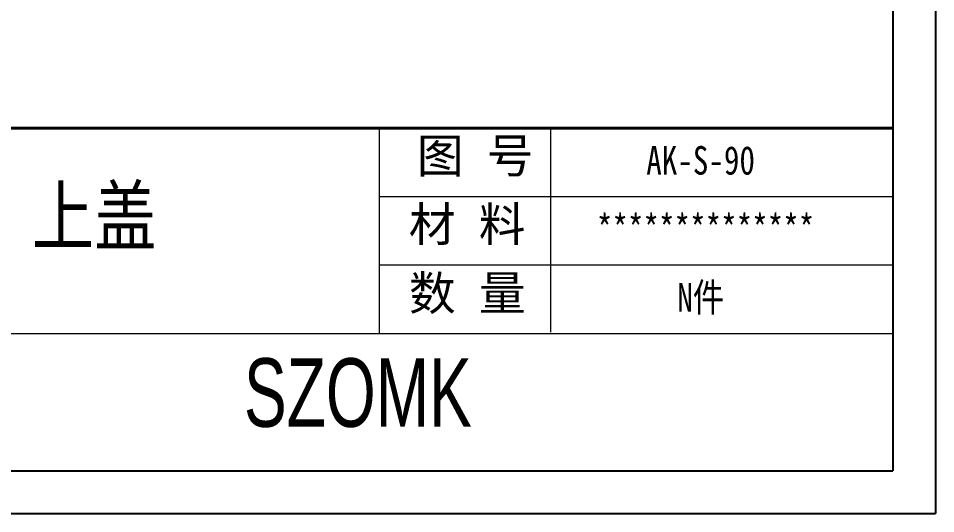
# Model space of a CAD drawing. Header units: inches. Extents: x 3700 to 4563, y 1353 to 2328.
# Drawn here: x 3944.1 to 4047.6, y 1353.2 to 1409 of the extents above; entities that cross this region are included whole.
import ezdxf

# ---------------------------------------------------------------- set-up
doc = ezdxf.new("R2010")
doc.units = ezdxf.units.IN
doc.header["$LTSCALE"] = 0.5
doc.layers.add('文字', color=81, linetype='Continuous')
doc.layers.add('粗实线', color=7, linetype='Continuous', lineweight=30)
doc.layers.add('细实线', color=3, linetype='Continuous', lineweight=9)
doc.styles.get("Standard").update_dxf_attribs({"font": 'txt', "bigfont": 'gbcbig.shx'})
doc.styles.add('宋体', font='', dxfattribs={"width": 0.8, "height": 3.5})
doc.styles.add('长仿宋', font='', dxfattribs={"width": 0.7, "height": 4})
doc.styles.get('宋体').set_extended_font_data('SimSun')
doc.styles.get('长仿宋').set_extended_font_data('SimSun')

msp = doc.modelspace()

# ---------------------------------------------------------------- linework, layer by layer
for p, q in [((4047.601, 1555.962), (4047.601, 1353.172)), ((4042.772, 1551.133), (4042.772, 1358)), ((3768.219, 1358), (4042.772, 1358)), ((3760.797, 1353.172), (4047.601, 1353.172))]:
    msp.add_line(p, q)
at = {"layer": '粗实线', "color": 7, "lineweight": 40}
msp.add_line((4042.772, 1396.627), (3926.892, 1396.627), dxfattribs=at)
at = {"layer": '细实线', "color": 7}
for p, q in [((3984.832, 1396.627), (3984.832, 1373.451)), ((4004.146, 1396.627), (4004.146, 1373.613)), ((4042.772, 1388.901), (3984.832, 1388.901)), ((4042.772, 1381.176), (3984.832, 1381.176)), ((4042.772, 1373.451), (3868.952, 1373.451))]:
    msp.add_line(p, q, dxfattribs=at)

# ---------------------------------------------------------------- texts
at = {"layer": '文字', "color": 0, "attachment_point": 1, "style": '宋体'}
for s, insert, char_height, width in [('{\\H1.111x;AK-S-90}', (4014.955, 1394.609), 2.897, 33.49259), ('上盖', (3945.645, 1389.957), 6.4378, 82.30472), ('{\\H1.111x;**************}', (4009.382, 1386.883), 2.897, 33.49259), ('{\\H1.111x;N件}', (4018.459, 1379.158), 2.897, 33.49259)]:
    msp.add_mtext(s, dxfattribs=dict(at, insert=insert, char_height=char_height, width=width))
at = {"layer": '粗实线', "insert": (3969.57, 1370.684), "char_height": 7.72534, "width": 86.63202, "attachment_point": 1, "style": '长仿宋'}
msp.add_mtext('{\\fSTXinwei|b0|i0|c134|p2;SZOMK}', dxfattribs=at)
at = {"layer": '细实线', "color": 7, "char_height": 3.86267, "attachment_point": 1}
for s, insert, width in [('{\\fSimSun|b0|i0|c134|p54;图 号}', (3989.08, 1395.454), 19.31334), ('{\\fSimSun|b0|i0|c134|p54;材 料   }', (3988.164, 1387.729), 19.31334), ('{\\fSimSun|b0|i0|c134|p54;数 量}', (3988.183, 1379.965), 17.45203)]:
    msp.add_mtext(s, dxfattribs=dict(at, insert=insert, width=width))

doc.saveas('drawing.dxf')
